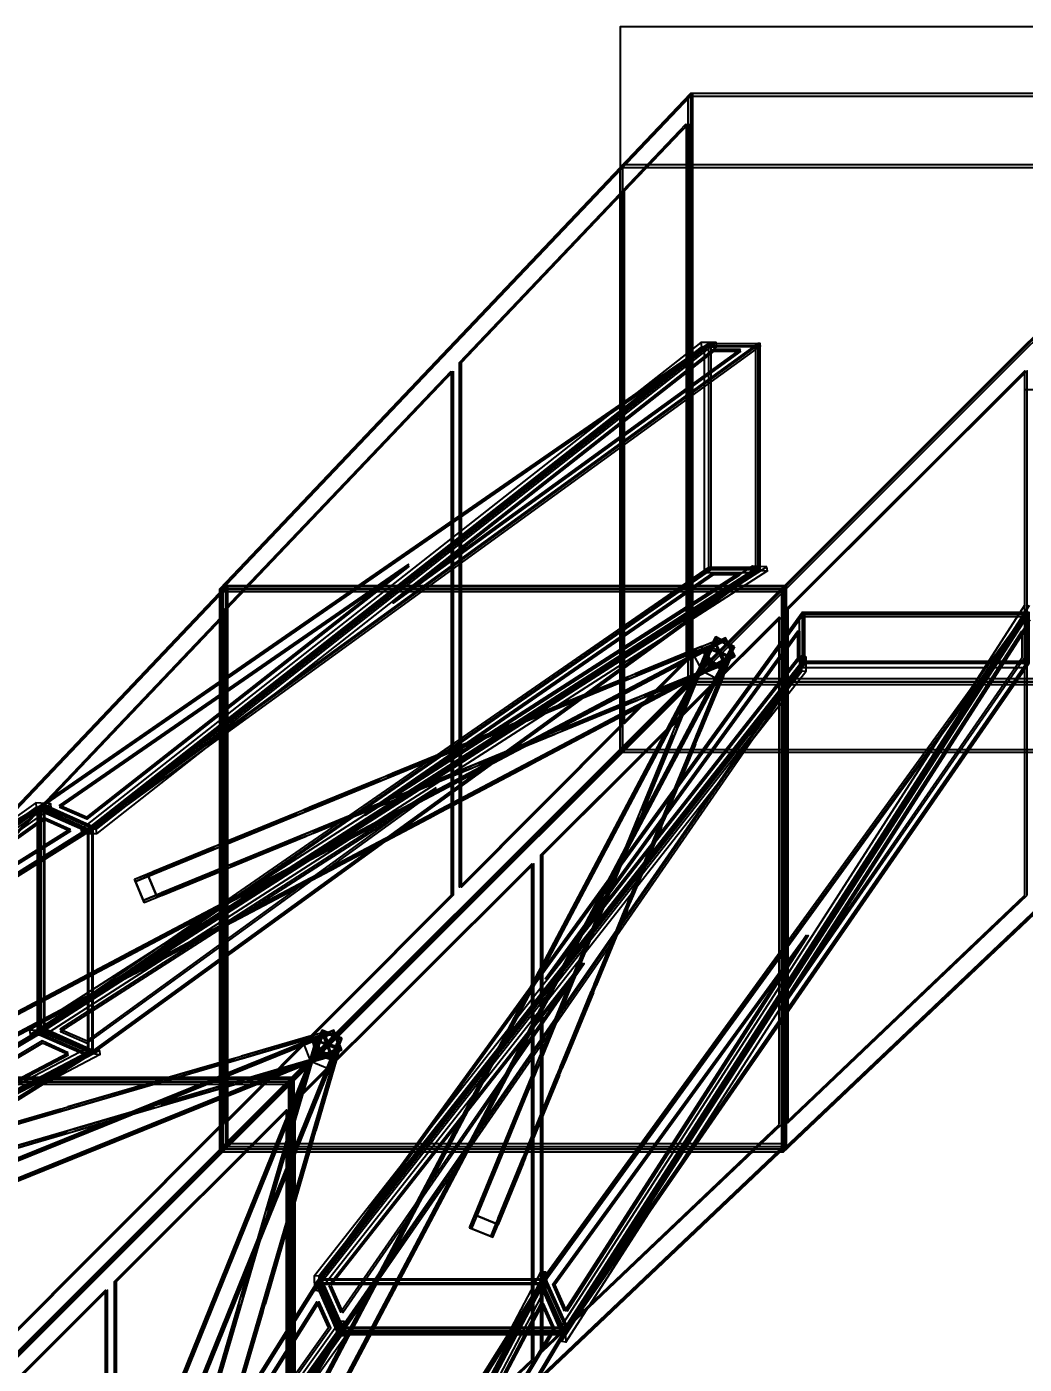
# Model space of a CAD drawing. Header units: millimetres. Extents: x -52000 to 48850, y -48850 to 51750.
# Drawn here: x 33149 to 40296, y 33011 to 42600 of the extents above; entities that cross this region are included whole.
import ezdxf

# ---------------------------------------------------------------- set-up
doc = ezdxf.new("R2010")
doc.units = ezdxf.units.MM
for name, color, linetype, lineweight in [('D-STR-BASE', 7, 'Continuous', 25), ('D-STR-DIM', 7, 'Continuous', 13), ('D-STR-STRC', 7, 'Continuous', 25)]:
    doc.layers.add(name, color=color, linetype=linetype, lineweight=lineweight)
doc.styles.add('OpenSansCondensed-Light', font='OpenSansCondensed-Light.ttf')
doc.styles.add('TOWER_UNICODE', font='Arial Unicode.ttf')
doc.dimstyles.new('EZDXF', dxfattribs={"dimtxt": 0.25, "dimasz": 0.175, "dimexe": 0.375, "dimexo": 0.125, "dimgap": 0.1, "dimtad": 1, "dimlfac": 100, "dimzin": 12, "dimdsep": 46, "dimtxsty": 'OpenSansCondensed-Light', "dimblk": 'ARCHTICK', "dimcen": 2.5, "dimazin": 3, "dimtfac": 0.5, "dimtmove": 2, "dimatfit": 3})

# ---------------------------------------------------------------- blocks, each defined once
blk = doc.blocks.new('_ARCHTICK')
at = {"color": 0, "linetype": 'BYBLOCK', "const_width": 0.15}
blk.add_lwpolyline([(-0.5, -0.5), (0.5, 0.5)], dxfattribs=at)

msp = doc.modelspace()

# ---------------------------------------------------------------- linework, layer by layer
at = {"layer": 'D-STR-BASE'}
msp.add_lwpolyline([(37400, 37400), (42600, 37400), (42600, 42600), (37400, 42600)], close=True, dxfattribs=at)
at = {"layer": 'D-STR-STRC'}
for points in [[(37904.2, 42122.5), (34533.3, 38571.5)], [(37904.2, 42102.5), (34533.3, 38551.5)], [(37904.9, 42121.8), (37885.3, 42101.1)], [(42122.5, 42122.5), (38571.5, 38571.5)], [(42122.5, 42102.5), (38571.5, 38551.5)], [(37418.5, 41609.4), (37398.9, 41588.7)], [(38034.1, 40328.3), (33223.2, 37000.7)], [(38051.8, 40328.3), (33233.2, 36996.3)], [(37978.9, 40336.6), (33537.5, 36847.7)], [(37982.9, 40306.3), (33541.6, 36817.4)], [(38386.2, 40328.3), (33582.9, 36843.8)], [(38403.8, 40328.3), (33592.8, 36839.5)], [(38087.4, 40335.2), (33646.1, 36846.4)], [(38091.5, 40304.9), (33650.1, 36816)], [(38034.4, 40327.3), (38002.9, 40305.6)], [(38403.6, 40327.3), (38372.1, 40304.5)], [(38349.1, 38733.6), (33168.5, 35405.9)], [(38353.2, 38703.2), (33172.5, 35375.6)], [(38034.1, 38708.3), (33223.2, 35380.7)], [(38051.8, 38708.3), (33233.2, 35376.3)], [(38452.4, 38728.6), (33271.8, 35400.9)], [(38456.5, 38698.2), (33275.8, 35370.6)], [(38386.2, 38708.3), (33582.9, 35223.8)], [(38403.8, 38708.3), (33592.8, 35219.5)], [(38034.4, 38709.3), (38002.9, 38687.5)], [(38403.6, 38709.3), (38372.1, 38686.4)], [(34571.7, 38586.9), (31204.3, 35039.5)], [(34571.7, 38566.9), (31204.3, 35019.5)], [(34553.6, 38591.5), (34534, 38570.8)], [(34572.4, 38586.2), (34552.8, 38565.5)], [(38586.9, 38586.9), (35039.5, 35039.5)], [(38586.9, 38566.9), (35039.5, 35019.5)], [(38586.2, 38586.2), (38565.5, 38565.5)], [(38591.5, 38591.5), (38570.8, 38570.8)], [(36975.4, 33277.9), (40303.1, 38458.5)], [(37005.8, 33273.8), (40333.4, 38454.4)], [(35219.5, 33592.8), (38708.3, 38403.8)], [(35223.8, 33582.9), (38708.3, 38386.2)], [(36839.5, 33592.8), (40328.3, 38403.8)], [(36843.8, 33582.9), (40328.3, 38386.2)], [(36980.4, 33174.6), (40308.1, 38355.2)], [(38686.4, 38372.1), (38709.3, 38403.6)], [(37010.8, 33170.5), (40338.4, 38351.2)], [(38144.9, 38213.7), (29745.3, 33774)], [(38155.6, 38219.3), (29755.9, 33779.6)], [(38081, 38215), (33641.4, 29815.4)], [(38086.7, 38225.7), (33647, 29826)], [(33921.4, 36487.8), (38076.6, 38194)], [(37984.1, 38156), (38076.6, 38194)], [(38086.7, 38225.7), (38049.4, 38155.1)], [(38155.6, 38219.3), (38085, 38182)], [(37995.9, 38134.9), (29596.2, 33695.2)], [(38006.5, 38140.5), (29606.9, 33700.8)], [(38215, 38081), (29815.4, 33641.4)], [(38225.7, 38086.7), (29826, 33647)], [(38007.9, 38076.6), (33568.2, 29676.9)], [(38213.7, 38144.9), (33774, 29745.3)], [(38219.3, 38155.6), (33779.6, 29755.9)], [(35211.2, 33648.1), (38700, 38089.4)], [(35241.5, 33644.1), (38730.4, 38085.4)], [(36321.3, 33989.7), (38027.5, 38145)], [(36487.8, 33921.4), (38194, 38076.6)], [(37995.9, 38134.9), (37925.3, 38097.6)], [(37989.5, 38052.4), (38027.5, 38145)], [(38225.7, 38086.7), (38155.1, 38049.4)], [(38156, 37984.1), (38194, 38076.6)], [(38219.3, 38155.6), (38182, 38085)], [(38066, 38002.2), (29666.3, 33562.6)], [(38076.6, 38007.9), (29676.9, 33568.2)], [(38002.2, 38066), (33562.6, 29666.3)], [(38134.9, 37995.9), (33695.2, 29596.2)], [(38140.5, 38006.5), (33700.8, 29606.9)], [(33989.7, 36321.3), (38145, 38027.5)], [(35212.6, 33539.6), (38701.4, 37980.9)], [(35242.9, 33535.5), (38731.7, 37976.8)], [(35376.3, 33233.2), (38708.3, 38051.8)], [(35380.7, 33223.2), (38708.3, 38034.1)], [(36996.3, 33233.2), (40328.3, 38051.8)], [(37000.7, 33223.2), (40328.3, 38034.1)], [(38002.2, 38066), (37964.9, 37995.4)], [(38066, 38002.2), (37995.4, 37964.9)], [(38052.4, 37989.5), (38145, 38027.5)], [(38134.9, 37995.9), (38097.6, 37925.3)], [(38687.5, 38002.9), (38709.3, 38034.4)], [(37904.2, 37924.2), (34533.3, 34553.3)], [(37904.2, 37904.2), (34533.3, 34533.3)], [(37904.9, 37904.9), (37885.3, 37885.3)], [(42122.5, 37924.2), (38571.5, 34553.3)], [(42122.5, 37904.2), (38571.5, 34533.3)], [(37418.5, 37418.5), (37398.9, 37398.9)], [(33268, 37025.7), (28452.8, 34144.1)], [(33277.5, 37021.5), (28459.2, 34138.7)], [(33213.6, 37036.5), (28755, 33856.2)], [(33320.9, 37030.1), (28862.3, 33849.8)], [(33250.3, 37018.4), (33223.4, 36999.7)], [(33268.2, 37024.8), (33238, 37006.8)], [(33216.6, 37006.2), (28758, 33825.8)], [(33323.9, 36999.8), (28865.3, 33819.4)], [(33615.1, 36868.8), (28803, 33850.8)], [(33624.6, 36864.5), (28809.4, 33845.4)], [(33619.6, 36858.1), (33592.6, 36838.6)], [(33624.4, 36863.6), (33594.2, 36844.7)], [(33921.4, 36487.8), (34013.9, 36525.8)], [(33989.7, 36321.3), (34082.2, 36359.3)], [(35340.1, 35401.5), (25499.4, 31417.7)], [(35349.4, 35405.3), (25508.7, 31421.5)], [(33268, 35405.7), (28452.8, 32524.1)], [(33277.5, 35401.5), (28459.2, 32518.7)], [(29685.9, 33757.5), (35282.1, 35393.7)], [(35262.5, 35396.4), (31278.7, 25555.7)], [(35266.3, 35405.7), (31282.5, 25565)], [(33250.4, 35400.2), (33223.4, 35381.6)], [(33268.2, 35406.6), (33238.1, 35388.6)], [(35186.1, 35365.7), (35282.1, 35393.7)], [(35266.3, 35405.7), (35233.9, 35325.7)], [(35349.4, 35405.3), (35269.4, 35372.9)], [(35209, 35348.5), (25368.3, 31364.7)], [(35218.4, 35352.2), (25377.7, 31368.5)], [(35401.5, 35340.1), (31417.7, 25499.4)], [(35405.3, 35349.4), (31421.5, 25508.7)], [(33584.7, 29736.4), (35221, 35332.6)], [(35209, 35348.5), (35129, 35316.1)], [(35192.9, 35236.6), (35221, 35332.6)], [(35405.3, 35349.4), (35372.9, 35269.4)], [(35265.3, 35209.4), (25424.6, 31225.6)], [(35274.7, 35213.2), (25434, 31229.4)], [(35396.4, 35262.5), (25555.7, 31278.7)], [(35405.7, 35266.3), (25565, 31282.5)], [(33573.4, 35273.3), (28401.6, 32552.9)], [(33576.4, 35243), (28404.6, 32522.6)], [(33671.2, 35261.2), (28499.5, 32540.8)], [(33674.3, 35230.9), (28502.5, 32510.4)], [(33615.1, 35248.8), (28803, 32230.8)], [(33624.6, 35244.5), (28809.4, 32225.4)], [(29736.4, 33584.7), (35332.6, 35221)], [(35209.4, 35265.3), (31225.6, 25424.6)], [(35213.2, 35274.7), (31229.4, 25434)], [(35348.5, 35209), (31364.7, 25368.3)], [(35352.2, 35218.4), (31368.5, 25377.7)], [(33619.6, 35240), (33592.6, 35220.4)], [(33624.4, 35245.4), (33594.2, 35226.5)], [(33757.5, 29685.9), (35393.7, 35282.1)], [(35209.4, 35265.3), (35177, 35185.3)], [(35265.3, 35209.4), (35185.3, 35177)], [(35236.6, 35192.9), (35332.6, 35221)], [(35348.5, 35209), (35316.1, 35129)], [(35405.7, 35266.3), (35325.7, 35233.9)], [(35365.7, 35186.1), (35393.7, 35282.1)], [(35055.1, 35055.1), (31165.2, 31165.2)], [(35055.1, 35035.1), (31165.2, 31145.2)], [(35054.4, 35054.4), (35033.9, 35033.9)], [(35066, 35066), (35038.8, 35038.8)], [(34571.7, 34591.7), (31204.3, 31224.3)], [(34571.7, 34571.7), (31204.3, 31204.3)], [(34553.6, 34553.6), (34534, 34534)], [(34572.4, 34572.4), (34552.8, 34552.8)], [(38586.9, 34591.7), (35039.5, 31224.3)], [(38586.9, 34571.7), (35039.5, 31204.3)], [(38586.2, 34572.4), (38565.5, 34552.8)], [(38591.5, 34553.6), (38570.8, 34534)], [(36321.3, 33989.7), (36359.3, 34082.2)], [(36487.8, 33921.4), (36525.8, 34013.9)], [(34115.3, 28504), (36835.7, 33675.8)], [(34145.6, 28501), (36866, 33672.8)], [(32225.4, 28809.4), (35244.5, 33624.6)], [(32230.8, 28803), (35248.8, 33615.1)], [(33845.4, 28809.4), (36864.5, 33624.6)], [(33850.8, 28803), (36868.8, 33615.1)], [(34127.4, 28406.1), (36847.8, 33577.9)], [(34157.8, 28403.1), (36878.2, 33574.9)], [(35220.4, 33592.6), (35240, 33619.6)], [(35226.5, 33594.2), (35245.4, 33624.4)], [(36838.6, 33592.6), (36858.1, 33619.6)], [(36844.7, 33594.2), (36863.6, 33624.4)], [(32214.6, 28863.8), (35394.9, 33322.4)], [(32244.9, 28860.8), (35425.3, 33319.4)], [(32518.7, 28459.2), (35401.5, 33277.5)], [(34138.7, 28459.2), (37021.5, 33277.5)], [(32221, 28756.5), (35401.4, 33215.1)], [(32251.4, 28753.5), (35431.7, 33212.1)], [(32524.1, 28452.8), (35405.7, 33268)], [(34144.1, 28452.8), (37025.7, 33268)], [(35381.6, 33223.4), (35400.2, 33250.4)], [(35388.6, 33238.1), (35406.6, 33268.2)], [(36999.7, 33223.4), (37018.4, 33250.3)], [(37006.8, 33238), (37024.8, 33268.2)]]:
    msp.add_lwpolyline(points, dxfattribs=at)
for points in [[(37904.2, 42122.5), (37904.2, 37904.2), (34533.3, 34533.3), (34533.3, 38571.5)], [(37919.2, 42122.5), (37919.2, 37904.2), (34548.3, 34533.3), (34548.3, 38571.5)], [(42101.1, 42101.1), (37885.3, 42101.1), (37885.3, 37885.3), (42101.1, 37885.3)], [(42122.5, 42122.5), (37904.2, 42122.5), (37904.2, 42102.5), (42122.5, 42102.5)], [(42121.8, 42121.8), (37904.9, 42121.8), (37904.9, 37904.9), (42121.8, 37904.9)], [(42107.6, 37904.2), (42107.6, 42122.5), (38556.6, 38571.5), (38556.6, 34533.3)], [(42122.5, 37904.2), (42122.5, 42122.5), (38571.5, 38571.5), (38571.5, 34533.3)], [(37874.7, 41903.4), (37874.7, 38062.7), (37417.8, 37604.7), (37417.8, 41423.2)], [(37889.7, 41903.4), (37889.7, 38062.7), (37432.8, 37604.7), (37432.8, 41423.2)], [(41588.7, 41588.7), (37398.9, 41588.7), (37398.9, 37398.9), (41588.7, 37398.9)], [(41609.4, 41609.4), (37418.5, 41609.4), (37418.5, 37418.5), (41609.4, 37418.5)], [(37398.2, 41402.6), (37398.2, 37585), (36248.3, 36432.4), (36248.3, 40194)], [(37413.2, 41402.6), (37413.2, 37585), (36263.3, 36432.4), (36263.3, 40194)], [(38034.1, 40328.3), (33592.8, 36839.5), (33223.2, 37000.7)], [(38035.8, 40313.2), (33594.4, 36824.3), (33224.8, 36985.5)], [(38034.1, 40328.3), (38403.8, 40328.3), (33592.8, 36839.5)], [(38036.6, 40313.2), (38406.2, 40313.2), (33595.3, 36824.3)], [(38262.9, 40289.2), (35771.5, 38482.5), (38071.5, 40289.2)], [(38265.3, 40274.1), (35773.9, 38467.3), (38073.9, 40274.1)], [(37982.9, 40306.3), (38091.5, 40304.9), (38087.4, 40335.2), (37978.9, 40336.6)], [(38002.9, 40305.6), (38002.9, 38687.5), (38372.1, 38686.4), (38372.1, 40304.5)], [(38051.8, 38708.3), (38051.8, 40328.3), (38034.1, 40328.3), (38034.1, 38708.3)], [(38034.4, 40327.3), (38034.4, 38709.3), (38403.6, 38709.3), (38403.6, 40327.3)], [(38386.2, 40328.3), (38386.2, 38708.3), (38403.8, 38708.3), (38403.8, 40328.3)], [(36189.2, 40132), (36189.2, 36373.2), (34562.8, 34742.9), (34562.8, 38422.6)], [(36204.2, 40132), (36204.2, 36373.2), (34577.8, 34742.9), (34577.8, 38422.6)], [(40301.2, 36373.4), (40301.2, 40132.2), (38587.6, 38422.4), (38587.6, 34742.7)], [(40316.1, 36373.4), (40316.1, 40132.2), (38602.5, 38422.4), (38602.5, 34742.7)], [(35886.2, 38747.8), (33576.7, 36933.6), (33384.5, 37017.4)], [(38401.4, 38723.5), (38031.7, 38723.5), (33220.8, 35395.9)], [(38402.2, 38723.4), (33221.5, 35395.8), (33591.2, 35234.6)], [(38403.8, 38708.3), (38034.1, 38708.3), (33223.2, 35380.7)], [(38403.8, 38708.3), (33223.2, 35380.7), (33592.8, 35219.5)], [(35887.8, 38732.6), (33578.3, 36918.4), (33386.1, 37002.3)], [(38064.2, 38685.8), (35571.7, 36961.8), (38255.7, 38685.8)], [(38066.6, 38670.6), (35574.1, 36946.6), (38258.1, 38670.6)], [(38452.4, 38728.6), (38349.1, 38733.6), (38353.2, 38703.2), (38456.5, 38698.2)], [(34571.7, 38586.9), (34571.7, 34571.7), (31204.3, 31204.3), (31204.3, 35039.5)], [(34586.7, 38586.9), (34586.7, 34571.7), (31219.3, 31204.3), (31219.3, 35039.5)], [(38571.5, 38571.5), (34533.3, 38571.5), (34533.3, 38551.5), (38571.5, 38551.5)], [(38570.8, 38570.8), (34534, 38570.8), (34534, 34534), (38570.8, 34534)], [(38565.5, 38565.5), (34552.8, 38565.5), (34552.8, 34552.8), (38565.5, 34552.8)], [(38591.5, 38591.5), (34553.6, 38591.5), (34553.6, 34553.6), (38591.5, 34553.6)], [(38586.9, 38586.9), (34571.7, 38586.9), (34571.7, 38566.9), (38586.9, 38566.9)], [(38586.2, 38586.2), (34572.4, 38586.2), (34572.4, 34572.4), (38586.2, 34572.4)], [(38572, 34571.7), (38572, 38586.9), (35024.6, 35039.5), (35024.6, 31204.3)], [(38586.9, 34571.7), (38586.9, 38586.9), (35039.5, 35039.5), (35039.5, 31204.3)], [(34542.2, 38367.5), (34542.2, 34730.6), (32917.5, 33101.8), (32917.5, 36660)], [(34557.2, 38367.5), (34557.2, 34730.6), (32932.5, 33101.8), (32932.5, 36660)], [(35219.5, 33592.8), (38708.3, 38034.1), (38708.3, 38403.8)], [(35234.6, 33590.4), (38723.5, 38031.7), (38723.5, 38401.4)], [(36985.5, 33224.8), (36824.3, 33594.5), (40313.2, 38405.5)], [(38541.1, 34730.8), (38541.1, 38367.6), (36829.2, 36659.8), (36829.2, 33101.6)], [(37000.7, 33223.2), (36839.5, 33592.8), (40328.3, 38403.8)], [(38556, 34730.8), (38556, 38367.6), (36844.1, 36659.8), (36844.1, 33101.6)], [(36985.5, 33225.6), (40313.1, 38406.2), (40313.1, 38036.6)], [(37000.7, 33223.2), (40328.3, 38403.8), (40328.3, 38034.1)], [(40305.6, 38002.9), (38687.5, 38002.9), (38686.4, 38372.1), (40304.5, 38372.1)], [(40328.3, 38386.2), (38708.3, 38386.2), (38708.3, 38403.8), (40328.3, 38403.8)], [(40327.3, 38034.4), (38709.3, 38034.4), (38709.3, 38403.6), (40327.3, 38403.6)], [(36862.5, 35771.5), (38672.6, 38075.7), (38672.6, 38267.5)], [(36877.6, 35769.1), (38687.7, 38073.3), (38687.7, 38265.1)], [(38551.5, 35576.5), (40279.2, 38266.4), (40279.2, 38074.4)], [(38566.6, 35574.1), (40294.4, 38264), (40294.4, 38072)], [(38155.6, 38219.3), (37995.9, 38134.9), (29596.2, 33695.2), (29755.9, 33779.6)], [(38163.1, 38205.1), (38003.3, 38120.7), (29603.7, 33681), (29763.4, 33765.5)], [(38086.7, 38225.7), (38002.2, 38066), (33562.6, 29666.3), (33647, 29826)], [(38100.8, 38218.2), (38016.4, 38058.5), (33576.7, 29658.8), (33661.1, 29818.5)], [(33927.4, 36473), (33927.4, 36473), (38082.7, 38179.2), (38082.7, 38179.2)], [(38155.1, 38049.4), (38085, 38182), (37925.3, 38097.6), (37995.4, 37964.9)], [(38225.7, 38086.7), (38155.6, 38219.3), (37995.9, 38134.9), (38066, 38002.2)], [(38219.3, 38155.6), (38086.7, 38225.7), (38002.2, 38066), (38134.9, 37995.9)], [(38076.6, 38194), (38145, 38027.5), (38145, 38027.5), (38076.6, 38194)], [(38219.3, 38155.6), (38086.7, 38225.7), (38081, 38215), (38213.7, 38144.9)], [(38225.7, 38086.7), (38155.6, 38219.3), (38144.9, 38213.7), (38215, 38081)], [(38218.2, 38100.8), (38058.5, 38016.4), (29658.8, 33576.7), (29818.5, 33661.1)], [(38225.7, 38086.7), (38066, 38002.2), (29666.3, 33562.6), (29826, 33647)], [(38205.1, 38163.1), (38120.7, 38003.3), (33681, 29603.7), (33765.5, 29763.4)], [(38219.3, 38155.6), (38134.9, 37995.9), (33695.2, 29596.2), (33779.6, 29755.9)], [(36336.1, 33983.7), (36336.1, 33983.7), (38042.3, 38138.9), (38042.3, 38138.9)], [(36473, 33927.4), (36473, 33927.4), (38179.2, 38082.7), (38179.2, 38082.7)], [(38040.4, 38158.4), (37453.7, 37848.3), (37354.2, 37795.7)], [(38046.1, 38161.4), (37946.6, 38108.8), (37359.9, 37798.7)], [(38047.9, 38144.3), (37461.2, 37834.2), (37361.6, 37781.5)], [(38053.6, 38147.3), (37954.1, 38094.7), (37367.4, 37784.6)], [(37508.4, 37960.7), (37508.4, 37960.7), (37945.2, 38140.1)], [(37514.5, 37945.9), (37514.5, 37945.9), (37951.3, 38125.3)], [(37547.3, 37976.7), (37984.1, 38156), (37984.1, 38156)], [(37553.3, 37961.9), (37990.2, 38141.2), (37990.2, 38141.2)], [(38025.8, 38110.5), (37715.7, 37523.8), (37663.1, 37424.3)], [(38028.8, 38116.2), (37976.2, 38016.7), (37666.1, 37430)], [(38039.9, 38103), (37729.8, 37516.3), (37677.2, 37416.8)], [(38043, 38108.8), (37990.3, 38009.2), (37680.2, 37422.5)], [(38182, 38085), (38049.4, 38155.1), (37964.9, 37995.4), (38097.6, 37925.3)], [(37984.1, 38156), (38052.4, 37989.5), (38052.4, 37989.5), (37984.1, 38156)], [(38076.6, 38007.9), (38006.5, 38140.5), (37995.9, 38134.9), (38066, 38002.2)], [(38140.5, 38006.5), (38007.9, 38076.6), (38002.2, 38066), (38134.9, 37995.9)], [(38027.5, 38145), (38194, 38076.6), (38194, 38076.6), (38027.5, 38145)], [(38730.4, 38085.4), (38731.7, 37976.8), (38701.4, 37980.9), (38700, 38089.4)], [(33983.7, 36336.1), (33983.7, 36336.1), (38138.9, 38042.3), (38138.9, 38042.3)], [(35219.5, 33592.8), (35380.7, 33223.2), (38708.3, 38034.1)], [(35234.6, 33591.2), (35395.8, 33221.6), (38723.5, 38032.5)], [(38103, 38039.9), (37516.3, 37729.8), (37416.8, 37677.2)], [(38108.8, 38043), (38009.2, 37990.3), (37422.5, 37680.2)], [(38110.5, 38025.8), (37523.8, 37715.7), (37424.3, 37663.1)], [(38116.2, 38028.8), (38016.7, 37976.2), (37430, 37666.1)], [(37570.7, 37809), (37570.7, 37809), (38007.5, 37988.4)], [(37576.8, 37794.2), (37576.8, 37794.2), (38013.6, 37973.6)], [(37609.6, 37825), (38046.4, 38004.3), (38046.4, 38004.3)], [(37615.6, 37810.2), (38052.4, 37989.5), (38052.4, 37989.5)], [(38144.3, 38047.9), (37834.2, 37461.2), (37781.5, 37361.6)], [(38147.3, 38053.6), (38094.7, 37954.1), (37784.6, 37367.4)], [(37794.2, 37576.8), (37794.2, 37576.8), (37973.6, 38013.6)], [(38158.4, 38040.4), (37848.3, 37453.7), (37795.7, 37354.2)], [(38161.4, 38046.1), (38108.8, 37946.6), (37798.7, 37359.9)], [(37809, 37570.7), (37809, 37570.7), (37988.4, 38007.5)], [(37810.2, 37615.6), (37989.5, 38052.4), (37989.5, 38052.4)], [(37825, 37609.6), (38004.3, 38046.4), (38004.3, 38046.4)], [(37961.9, 37553.3), (38141.2, 37990.2), (38141.2, 37990.2)], [(37976.7, 37547.3), (38156, 37984.1), (38156, 37984.1)], [(37989.5, 38052.4), (38156, 37984.1), (38156, 37984.1), (37989.5, 38052.4)], [(38708.3, 38051.8), (40328.3, 38051.8), (40328.3, 38034.1), (38708.3, 38034.1)], [(36914.8, 37717), (36914.8, 37717), (37418.7, 37923.9)], [(36920.9, 37702.2), (36920.9, 37702.2), (37424.8, 37909.1)], [(36953.7, 37732.9), (37457.5, 37939.8), (37457.5, 37939.8)], [(36959.7, 37718.1), (37463.6, 37925), (37463.6, 37925)], [(37904.2, 37904.2), (42122.5, 37904.2), (42122.5, 37924.2), (37904.2, 37924.2)], [(37945.9, 37514.5), (37945.9, 37514.5), (38125.3, 37951.3)], [(37960.7, 37508.4), (37960.7, 37508.4), (38140.1, 37945.2)], [(37391.6, 37815.5), (36753.8, 37478.3), (36654.2, 37425.7)], [(37397.3, 37818.5), (37297.8, 37765.9), (36659.9, 37428.7)], [(37399.1, 37801.3), (36761.2, 37464.2), (36661.7, 37411.6)], [(37404.8, 37804.4), (37305.3, 37751.7), (36667.4, 37414.6)], [(37016, 37581.2), (37519.8, 37788.1), (37519.8, 37788.1)], [(36360.1, 37489.2), (36863.9, 37696.1), (36863.9, 37696.1)], [(37454.2, 37697), (36816.4, 37359.9), (36716.8, 37307.3)], [(37460, 37700), (37360.4, 37647.4), (36722.5, 37310.3)], [(37467.4, 37685.9), (37367.9, 37633.3), (36730, 37296.1)], [(36977.1, 37565.3), (36977.1, 37565.3), (37481, 37772.2)], [(36983.2, 37550.5), (36983.2, 37550.5), (37487.1, 37757.4)], [(37022, 37566.4), (37525.9, 37773.3), (37525.9, 37773.3)], [(36321.2, 37473.2), (36321.2, 37473.2), (36825.1, 37680.1)], [(36327.3, 37458.4), (36327.3, 37458.4), (36831.2, 37665.3)], [(36366.1, 37474.4), (36870, 37681.3), (36870, 37681.3)], [(37461.7, 37682.9), (36823.8, 37345.7), (36724.3, 37293.1)], [(36383.5, 37321.5), (36383.5, 37321.5), (36887.4, 37528.4)], [(36389.6, 37306.7), (36389.6, 37306.7), (36893.5, 37513.6)], [(36422.4, 37337.5), (36926.2, 37544.4), (36926.2, 37544.4)], [(36428.4, 37322.7), (36932.3, 37529.6), (36932.3, 37529.6)], [(37566.4, 37022), (37773.3, 37525.9), (37773.3, 37525.9)], [(37581.2, 37016), (37788.1, 37519.8), (37788.1, 37519.8)], [(35727.6, 37229.5), (35727.6, 37229.5), (36231.5, 37436.4)], [(35733.7, 37214.7), (35733.7, 37214.7), (36237.6, 37421.6)], [(35766.5, 37245.4), (36270.3, 37452.3), (36270.3, 37452.3)], [(35772.5, 37230.6), (36276.4, 37437.5), (36276.4, 37437.5)], [(36691.6, 37445.5), (36053.8, 37108.4), (35954.2, 37055.7)], [(36697.4, 37448.5), (36597.8, 37395.9), (35959.9, 37058.8)], [(36699.1, 37431.4), (36061.3, 37094.2), (35961.7, 37041.6)], [(36704.8, 37434.4), (36605.3, 37381.8), (35967.4, 37044.6)], [(37682.9, 37461.7), (37345.7, 36823.8), (37293.1, 36724.3)], [(37685.9, 37467.4), (37633.3, 37367.9), (37296.1, 36730)], [(37697, 37454.2), (37359.9, 36816.4), (37307.3, 36716.8)], [(37700, 37460), (37647.4, 37360.4), (37310.3, 36722.5)], [(37801.3, 37399.1), (37464.2, 36761.2), (37411.6, 36661.7)], [(37804.4, 37404.8), (37751.7, 37305.3), (37414.6, 36667.4)], [(37818.5, 37397.3), (37765.9, 37297.8), (37428.7, 36659.9)], [(37550.5, 36983.2), (37550.5, 36983.2), (37757.4, 37487.1)], [(37565.3, 36977.1), (37565.3, 36977.1), (37772.2, 37481)], [(37702.2, 36920.9), (37702.2, 36920.9), (37909.1, 37424.8)], [(37717, 36914.8), (37717, 36914.8), (37923.9, 37418.7)], [(37718.1, 36959.7), (37925, 37463.6), (37925, 37463.6)], [(37732.9, 36953.7), (37939.8, 37457.5), (37939.8, 37457.5)], [(35828.8, 37093.7), (36332.6, 37300.6), (36332.6, 37300.6)], [(36754.3, 37327), (36116.4, 36989.9), (36016.8, 36937.3)], [(36760, 37330.1), (36660.4, 37277.4), (36022.6, 36940.3)], [(36761.7, 37312.9), (36123.9, 36975.8), (36024.3, 36923.1)], [(36767.5, 37315.9), (36667.9, 37263.3), (36030, 36926.2)], [(37815.5, 37391.6), (37478.3, 36753.8), (37425.7, 36654.2)], [(35172.9, 37001.7), (35676.7, 37208.6), (35676.7, 37208.6)], [(35789.9, 37077.8), (35789.9, 37077.8), (36293.8, 37284.7)], [(35796, 37063), (35796, 37063), (36299.9, 37269.9)], [(35834.8, 37078.9), (36338.7, 37285.8), (36338.7, 37285.8)], [(36082.8, 37142.9), (33388.9, 35412.5), (33581.1, 35328.7)], [(36084.4, 37127.7), (33390.5, 35397.4), (33582.7, 35313.5)], [(35134, 36985.7), (35134, 36985.7), (35637.9, 37192.6)], [(35140.1, 36970.9), (35140.1, 36970.9), (35644, 37177.8)], [(35178.9, 36986.9), (35682.8, 37193.8), (35682.8, 37193.8)], [(33268, 37025.7), (28809.4, 33845.4), (28452.8, 34144.1)], [(33268, 37025.7), (33624.6, 36864.5), (28809.4, 33845.4)], [(33216.6, 37006.2), (33323.9, 36999.8), (33320.9, 37030.1), (33213.6, 37036.5)], [(33250.3, 37018.4), (33250.4, 35400.2), (33619.6, 35240), (33619.6, 36858.1)], [(33277.5, 35401.5), (33277.5, 37021.5), (33268, 37025.7), (33268, 35405.7)], [(33268.2, 37024.8), (33268.2, 35406.6), (33624.4, 35245.4), (33624.4, 36863.6)], [(35196.3, 36834), (35196.3, 36834), (35700.2, 37040.9)], [(35202.4, 36819.2), (35202.4, 36819.2), (35706.3, 37026.1)], [(35235.2, 36850), (35739, 37056.9), (35739, 37056.9)], [(35241.2, 36835.2), (35745.1, 37042.1), (35745.1, 37042.1)], [(35991.7, 37075.5), (35353.8, 36738.4), (35254.2, 36685.8)], [(35997.4, 37078.6), (35897.8, 37025.9), (35260, 36688.8)], [(35999.1, 37061.4), (35361.3, 36724.3), (35261.7, 36671.6)], [(36004.9, 37064.4), (35905.3, 37011.8), (35267.4, 36674.7)], [(33269.3, 37010.6), (28810.7, 33830.2), (28454.1, 34128.9)], [(33269.7, 37010.6), (33626.3, 36849.3), (28811.1, 33830.2)], [(33274.2, 36932), (33459.6, 36848.2), (30955.7, 35278.3)], [(33275.9, 36916.9), (33461.3, 36833), (30957.4, 35263.1)], [(33233.2, 35376.3), (33233.2, 36996.3), (33223.2, 37000.7), (33223.2, 35380.7)], [(33223.4, 36999.7), (33223.4, 35381.6), (33592.6, 35220.4), (33592.6, 36838.6)], [(33238, 37006.8), (33238.1, 35388.6), (33594.2, 35226.5), (33594.2, 36844.7)], [(34540.4, 36742), (34540.4, 36742), (35044.3, 36948.9)], [(34546.5, 36727.2), (34546.5, 36727.2), (35050.4, 36934.1)], [(34579.3, 36757.9), (35083.1, 36964.8), (35083.1, 36964.8)], [(34585.3, 36743.1), (35089.2, 36950), (35089.2, 36950)], [(36054.3, 36957.1), (35416.4, 36619.9), (35316.9, 36567.3)], [(36060, 36960.1), (35960.4, 36907.5), (35322.6, 36570.3)], [(36061.8, 36942.9), (35423.9, 36605.8), (35324.3, 36553.2)], [(36067.5, 36946), (35967.9, 36893.3), (35330.1, 36556.2)], [(37322.7, 36428.4), (37529.6, 36932.3), (37529.6, 36932.3)], [(37337.5, 36422.4), (37544.4, 36926.2), (37544.4, 36926.2)], [(33541.6, 36817.4), (33650.1, 36816), (33646.1, 36846.4), (33537.5, 36847.7)], [(33582.9, 36843.8), (33582.9, 35223.8), (33592.8, 35219.5), (33592.8, 36839.5)], [(33615.1, 36868.8), (33615.1, 35248.8), (33624.6, 35244.5), (33624.6, 36864.5)], [(37306.7, 36389.6), (37306.7, 36389.6), (37513.6, 36893.5)], [(37321.5, 36383.5), (37321.5, 36383.5), (37528.4, 36887.4)], [(37458.4, 36327.3), (37458.4, 36327.3), (37665.3, 36831.2)], [(37473.2, 36321.2), (37473.2, 36321.2), (37680.1, 36825.1)], [(37474.4, 36366.1), (37681.3, 36870), (37681.3, 36870)], [(37489.2, 36360.1), (37696.1, 36863.9), (37696.1, 36863.9)], [(34602.7, 36590.3), (34602.7, 36590.3), (35106.6, 36797.2)], [(34608.8, 36575.5), (34608.8, 36575.5), (35112.7, 36782.4)], [(34641.6, 36606.2), (35145.4, 36813.1), (35145.4, 36813.1)], [(34647.6, 36591.4), (35151.5, 36798.3), (35151.5, 36798.3)], [(37312.9, 36761.7), (36975.8, 36123.9), (36923.1, 36024.3)], [(37315.9, 36767.5), (37263.3, 36667.9), (36926.2, 36030)], [(37327, 36754.3), (36989.9, 36116.4), (36937.3, 36016.8)], [(37330.1, 36760), (37277.4, 36660.4), (36940.3, 36022.6)], [(34013.9, 36525.8), (34013.9, 36525.8), (34450.7, 36705.1)], [(34020, 36511), (34020, 36511), (34456.8, 36690.3)], [(34052.7, 36541.7), (34489.5, 36721.1), (34489.5, 36721.1)], [(34058.8, 36526.9), (34495.6, 36706.3), (34495.6, 36706.3)], [(35291.7, 36705.6), (34653.8, 36368.4), (34554.3, 36315.8)], [(35297.4, 36708.6), (35197.9, 36656), (34560, 36318.8)], [(35299.2, 36691.4), (34661.3, 36354.3), (34561.8, 36301.7)], [(35304.9, 36694.4), (35205.3, 36641.8), (34567.5, 36304.7)], [(37431.4, 36699.1), (37094.2, 36061.3), (37041.6, 35961.7)], [(37434.4, 36704.8), (37381.8, 36605.3), (37044.6, 35967.4)], [(37445.5, 36691.6), (37108.4, 36053.8), (37055.7, 35954.2)], [(37448.5, 36697.4), (37395.9, 36597.8), (37058.8, 35959.9)], [(34076.2, 36374.1), (34076.2, 36374.1), (34513, 36553.4)], [(34082.2, 36359.3), (34082.2, 36359.3), (34519.1, 36538.6)], [(34115, 36390), (34551.8, 36569.4), (34551.8, 36569.4)], [(34121.1, 36375.2), (34557.9, 36554.6), (34557.9, 36554.6)], [(35354.3, 36587.1), (34716.5, 36250), (34616.9, 36197.3)], [(35360, 36590.1), (35260.5, 36537.5), (34622.6, 36200.4)], [(35361.8, 36573), (34723.9, 36235.8), (34624.4, 36183.2)], [(35367.5, 36576), (35268, 36523.4), (34630.1, 36186.2)], [(36767.4, 33042.8), (36767.4, 36598.2), (35055.5, 34890.3), (35055.5, 31413.7)], [(36782.3, 33042.8), (36782.3, 36598.2), (35070.4, 34890.3), (35070.4, 31413.7)], [(33921.4, 36487.8), (33989.7, 36321.3), (33989.7, 36321.3), (33921.4, 36487.8)], [(34013.9, 36525.8), (34082.2, 36359.3), (34082.2, 36359.3), (34013.9, 36525.8)], [(34591.7, 36335.6), (33953.9, 35998.5), (33854.3, 35945.8)], [(34597.4, 36338.6), (34497.9, 36286), (33860, 35948.9)], [(34599.2, 36321.4), (33961.3, 35984.3), (33861.8, 35931.7)], [(34604.9, 36324.5), (34505.4, 36271.9), (33867.5, 35934.7)], [(37063, 35796), (37063, 35796), (37269.9, 36299.9)], [(37077.8, 35789.9), (37077.8, 35789.9), (37284.7, 36293.8)], [(37078.9, 35834.8), (37285.8, 36338.7), (37285.8, 36338.7)], [(37093.7, 35828.8), (37300.6, 36332.6), (37300.6, 36332.6)], [(37230.6, 35772.5), (37437.5, 36276.4), (37437.5, 36276.4)], [(37245.4, 35766.5), (37452.3, 36270.3), (37452.3, 36270.3)], [(34654.3, 36217.1), (34016.5, 35880), (33916.9, 35827.4)], [(34660.1, 36220.1), (34560.5, 36167.5), (33922.6, 35830.4)], [(34661.8, 36203), (34024, 35865.8), (33924.4, 35813.2)], [(34667.5, 36206), (34568, 36153.4), (33930.1, 35816.2)], [(37214.7, 35733.7), (37214.7, 35733.7), (37421.6, 36237.6)], [(37229.5, 35727.6), (37229.5, 35727.6), (37436.4, 36231.5)], [(36942.9, 36061.8), (36605.8, 35423.9), (36553.2, 35324.3)], [(36946, 36067.5), (36893.3, 35967.9), (36556.2, 35330.1)], [(36957.1, 36054.3), (36619.9, 35416.4), (36567.3, 35316.9)], [(36960.1, 36060), (36907.5, 35960.4), (36570.3, 35322.6)], [(37002.2, 33392.2), (36918.4, 33584.4), (38732.6, 36086.1)], [(37017.4, 33390.5), (36933.5, 33582.7), (38747.7, 36084.4)], [(33891.8, 35965.6), (33253.9, 35628.5), (33154.3, 35575.9)], [(33897.5, 35968.6), (33797.9, 35916), (33160.1, 35578.9)], [(37061.4, 35999.1), (36724.3, 35361.3), (36671.6, 35261.7)], [(37064.4, 36004.9), (37011.8, 35905.3), (36674.7, 35267.4)], [(37075.5, 35991.7), (36738.4, 35353.8), (36685.8, 35254.2)], [(37078.6, 35997.4), (37025.9, 35897.8), (36688.8, 35260)], [(33899.2, 35951.5), (33261.4, 35614.3), (33161.8, 35561.7)], [(33905, 35954.5), (33805.4, 35901.9), (33167.5, 35564.7)], [(35313.6, 33576.7), (35397.4, 33384.5), (37127.8, 35886.2)], [(35328.7, 33575.1), (35412.6, 33382.9), (37142.9, 35884.6)], [(33954.4, 35847.2), (33316.5, 35510), (33217, 35457.4)], [(33960.1, 35850.2), (33860.5, 35797.6), (33222.7, 35460.4)], [(33961.8, 35833), (33324, 35495.9), (33224.4, 35443.2)], [(33967.6, 35836), (33868, 35783.4), (33230.2, 35446.3)], [(36819.2, 35202.4), (36819.2, 35202.4), (37026.1, 35706.3)], [(36834, 35196.3), (36834, 35196.3), (37040.9, 35700.2)], [(36835.2, 35241.2), (37042.1, 35745.1), (37042.1, 35745.1)], [(36850, 35235.2), (37056.9, 35739), (37056.9, 35739)], [(36986.9, 35178.9), (37193.8, 35682.8), (37193.8, 35682.8)], [(37001.7, 35172.9), (37208.6, 35676.7), (37208.6, 35676.7)], [(33191.8, 35595.6), (32553.9, 35258.5), (32454.4, 35205.9)], [(33197.5, 35598.7), (33097.9, 35546), (32460.1, 35208.9)], [(33199.3, 35581.5), (32561.4, 35244.4), (32461.8, 35191.7)], [(33205, 35584.5), (33105.4, 35531.9), (32467.6, 35194.8)], [(36970.9, 35140.1), (36970.9, 35140.1), (37177.8, 35644)], [(36985.7, 35134), (36985.7, 35134), (37192.6, 35637.9)], [(33260.1, 35480.2), (33160.6, 35427.6), (32522.7, 35090.4)], [(35349.4, 35405.3), (35209, 35348.5), (25368.3, 31364.7), (25508.7, 31421.5)], [(35355.4, 35390.5), (35215, 35333.6), (25374.3, 31349.8), (25514.7, 31406.7)], [(33622.9, 35259.7), (33266.3, 35420.9), (28451.1, 32539.3)], [(33624.6, 35244.5), (33268, 35405.7), (28452.8, 32524.1)], [(35266.3, 35405.7), (35209.4, 35265.3), (31225.6, 25424.6), (31282.5, 25565)], [(35281.1, 35399.7), (35224.3, 35259.3), (31240.5, 25418.6), (31297.3, 25559)], [(33254.4, 35477.2), (32616.5, 35140), (32517, 35087.4)], [(33261.9, 35463), (32624, 35125.9), (32524.5, 35073.3)], [(33267.6, 35466.1), (33168, 35413.4), (32530.2, 35076.3)], [(33271.8, 35400.9), (33168.5, 35405.9), (33172.5, 35375.6), (33275.8, 35370.6)], [(35405.7, 35266.3), (35349.4, 35405.3), (35209, 35348.5), (35265.3, 35209.4)], [(35405.3, 35349.4), (35266.3, 35405.7), (35209.4, 35265.3), (35348.5, 35209)], [(35405.3, 35349.4), (35266.3, 35405.7), (35262.5, 35396.4), (35401.5, 35340.1)], [(35282.1, 35393.7), (35332.6, 35221), (35332.6, 35221), (35282.1, 35393.7)], [(35405.7, 35266.3), (35349.4, 35405.3), (35340.1, 35401.5), (35396.4, 35262.5)], [(29690.3, 33742.1), (29690.3, 33742.1), (35286.6, 35378.4), (35286.6, 35378.4)], [(33445, 35245), (33259.6, 35328.8), (30755.7, 33830.4)], [(33446.7, 35229.8), (33261.2, 35313.6), (30757.3, 33815.2)], [(35390.5, 35355.4), (35333.6, 35215), (31349.8, 25374.3), (31406.7, 25514.7)], [(35405.3, 35349.4), (35348.5, 35209), (31364.7, 25368.3), (31421.5, 25508.7)], [(33600.1, 29731.9), (33600.1, 29731.9), (35236.3, 35328.1), (35236.3, 35328.1)], [(35224.3, 35354.7), (34532.7, 35074.7), (34445.1, 35039.2)], [(35230.3, 35339.8), (34538.7, 35059.8), (34451.1, 35024.4)], [(35235.3, 35359.1), (35147.7, 35323.7), (34456.1, 35043.7)], [(35241.3, 35344.3), (35153.7, 35308.8), (34462.1, 35028.8)], [(34686.7, 35219.7), (34686.7, 35219.7), (35145.8, 35353.9)], [(34691.2, 35204.3), (34691.2, 35204.3), (35150.3, 35338.5)], [(34727, 35231.4), (35186.1, 35365.7), (35186.1, 35365.7)], [(34731.5, 35216.1), (35190.6, 35350.3), (35190.6, 35350.3)], [(35220, 35291.5), (35184.6, 35204), (34904.6, 34512.4)], [(35325.7, 35233.9), (35269.4, 35372.9), (35129, 35316.1), (35185.3, 35177)], [(35372.9, 35269.4), (35233.9, 35325.7), (35177, 35185.3), (35316.1, 35129)], [(35186.1, 35365.7), (35236.6, 35192.9), (35236.6, 35192.9), (35186.1, 35365.7)], [(35274.7, 35213.2), (35218.4, 35352.2), (35209, 35348.5), (35265.3, 35209.4)], [(35221, 35332.6), (35393.7, 35282.1), (35393.7, 35282.1), (35221, 35332.6)], [(36573, 35361.8), (36235.8, 34723.9), (36183.2, 34624.4)], [(36576, 35367.5), (36523.4, 35268), (36186.2, 34630.1)], [(36587.1, 35354.3), (36250, 34716.5), (36197.3, 34616.9)], [(36590.1, 35360), (36537.5, 35260.5), (36200.4, 34622.6)], [(36691.4, 35299.2), (36354.3, 34661.3), (36301.7, 34561.8)], [(36694.4, 35304.9), (36641.8, 35205.3), (36304.7, 34567.5)], [(36705.6, 35291.7), (36368.4, 34653.8), (36315.8, 34554.3)], [(36708.6, 35297.4), (36656, 35197.9), (36318.8, 34560)], [(35399.7, 35281.1), (35259.3, 35224.3), (25418.6, 31240.5), (25559, 31297.3)], [(35405.7, 35266.3), (35265.3, 35209.4), (25424.6, 31225.6), (25565, 31282.5)], [(33623.2, 35259.7), (28451.4, 32539.3), (28808, 32240.5)], [(33624.6, 35244.5), (28452.8, 32524.1), (28809.4, 32225.4)], [(29731.9, 33600.1), (29731.9, 33600.1), (35328.1, 35236.3), (35328.1, 35236.3)], [(33671.2, 35261.2), (33573.4, 35273.3), (33576.4, 35243), (33674.3, 35230.9)], [(33742.1, 29690.3), (33742.1, 29690.3), (35378.4, 35286.6), (35378.4, 35286.6)], [(34064.9, 35037.8), (34064.9, 35037.8), (34593.6, 35192.4)], [(34105.2, 35049.6), (34633.9, 35204.2), (34633.9, 35204.2)], [(35274.6, 35230.4), (34582.9, 34950.4), (34495.4, 34915)], [(35280.6, 35215.6), (34588.9, 34935.6), (34501.4, 34900.2)], [(35285.5, 35234.9), (35198, 35199.4), (34506.4, 34919.4)], [(35291.5, 35220), (35204, 35184.6), (34512.4, 34904.6)], [(34732.7, 35062.2), (34732.7, 35062.2), (35191.8, 35196.5)], [(34773, 35074), (35232.1, 35208.3), (35232.1, 35208.3)], [(34777.5, 35058.7), (35236.6, 35192.9), (35236.6, 35192.9)], [(35215.6, 35280.6), (34935.6, 34588.9), (34900.2, 34501.4)], [(35230.4, 35274.6), (34950.4, 34582.9), (34915, 34495.4)], [(35234.9, 35285.5), (35199.4, 35198), (34919.4, 34506.4)], [(35339.8, 35230.3), (35059.8, 34538.7), (35024.4, 34451.1)], [(35344.3, 35241.3), (35308.8, 35153.7), (35028.8, 34462.1)], [(35354.7, 35224.3), (35074.7, 34532.7), (35039.2, 34445.1)], [(35359.1, 35235.3), (35323.7, 35147.7), (35043.7, 34456.1)], [(35046.9, 34737.2), (35046.9, 34737.2), (35181.1, 35196.3)], [(35058.7, 34777.5), (35192.9, 35236.6), (35192.9, 35236.6)], [(35062.2, 34732.7), (35062.2, 34732.7), (35196.5, 35191.8)], [(35074, 34773), (35208.3, 35232.1), (35208.3, 35232.1)], [(35192.9, 35236.6), (35365.7, 35186.1), (35365.7, 35186.1), (35192.9, 35236.6)], [(35352.2, 35218.4), (35213.2, 35274.7), (35209.4, 35265.3), (35348.5, 35209)], [(34069.4, 35022.5), (34069.4, 35022.5), (34598.1, 35177.1)], [(34109.7, 35034.3), (34638.4, 35188.9), (34638.4, 35188.9)], [(34737.2, 35046.9), (34737.2, 35046.9), (35196.3, 35181.1)], [(35204.3, 34691.2), (35204.3, 34691.2), (35338.5, 35150.3)], [(35216.1, 34731.5), (35350.3, 35190.6), (35350.3, 35190.6)], [(35219.7, 34686.7), (35219.7, 34686.7), (35353.9, 35145.8)], [(35231.4, 34727), (35365.7, 35186.1), (35365.7, 35186.1)], [(36575.5, 34608.8), (36575.5, 34608.8), (36782.4, 35112.7)], [(36590.3, 34602.7), (36590.3, 34602.7), (36797.2, 35106.6)], [(36591.4, 34647.6), (36798.3, 35151.5), (36798.3, 35151.5)], [(36606.2, 34641.6), (36813.1, 35145.4), (36813.1, 35145.4)], [(35040.2, 31242.2), (35040.2, 35055.1), (31150.3, 31165.2), (31150.3, 27552.3)], [(35055.1, 31242.2), (35055.1, 35055.1), (31165.2, 31165.2), (31165.2, 27552.3)], [(35039.5, 35039.5), (31204.3, 35039.5), (31204.3, 35019.5), (35039.5, 35019.5)], [(35038.8, 35038.8), (31205, 35038.8), (31205, 31205), (35038.8, 31205)], [(35033.9, 35033.9), (31223.5, 35033.9), (31223.5, 31223.5), (35033.9, 31223.5)], [(35066, 35066), (31230.8, 35066), (31230.8, 31230.8), (35066, 31230.8)], [(35055.1, 35055.1), (31242.2, 35055.1), (31242.2, 35035.1), (35055.1, 35035.1)], [(35054.4, 35054.4), (31242.9, 35054.4), (31242.9, 31242.9), (35054.4, 31242.9)], [(33443.1, 34856), (33443.1, 34856), (33971.8, 35010.6)], [(33483.4, 34867.8), (34012.1, 35022.4), (34012.1, 35022.4)], [(33487.9, 34852.5), (34016.6, 35007.1), (34016.6, 35007.1)], [(34462.2, 35046.2), (33712.6, 34742.7), (33625.1, 34707.2)], [(34468.3, 35031.3), (33718.6, 34727.8), (33631.1, 34692.4)], [(34473.2, 35050.6), (34385.7, 35015.2), (33636, 34711.7)], [(34479.2, 35035.8), (34391.7, 35000.3), (33642, 34696.8)], [(34110.9, 34880.4), (34110.9, 34880.4), (34639.6, 35035)], [(34115.4, 34865.1), (34115.4, 34865.1), (34644.1, 35019.7)], [(34151.2, 34892.2), (34679.9, 35046.8), (34679.9, 35046.8)], [(34155.7, 34876.9), (34684.4, 35031.5), (34684.4, 35031.5)], [(36727.2, 34546.5), (36727.2, 34546.5), (36934.1, 35050.4)], [(36742, 34540.4), (36742, 34540.4), (36948.9, 35044.3)], [(36743.1, 34585.3), (36950, 35089.2), (36950, 35089.2)], [(36757.9, 34579.3), (36964.8, 35083.1), (36964.8, 35083.1)], [(33447.6, 34840.7), (33447.6, 34840.7), (33976.3, 34995.3)], [(34512.5, 34921.9), (33762.9, 34618.5), (33675.3, 34583)], [(34518.5, 34907.1), (33768.9, 34603.6), (33681.4, 34568.2)], [(34523.5, 34926.4), (34436, 34890.9), (33686.3, 34587.5)], [(34529.5, 34911.5), (34442, 34876.1), (33692.3, 34572.6)], [(32821.3, 34674.2), (32821.3, 34674.2), (33350, 34828.8)], [(32825.8, 34658.9), (32825.8, 34658.9), (33354.5, 34813.5)], [(32861.6, 34686), (33390.3, 34840.6), (33390.3, 34840.6)], [(32866.1, 34670.7), (33394.8, 34825.2), (33394.8, 34825.2)], [(33489.1, 34698.6), (33489.1, 34698.6), (34017.8, 34853.2)], [(33493.6, 34683.3), (33493.6, 34683.3), (34022.3, 34837.9)], [(33529.4, 34710.4), (34058.1, 34865), (34058.1, 34865)], [(33533.9, 34695.1), (34062.6, 34849.6), (34062.6, 34849.6)], [(35009.6, 31403.1), (35009.6, 34834.6), (33774.1, 33602.3), (33774.1, 30228)], [(35024.5, 31403.1), (35024.5, 34834.6), (33789.1, 33602.3), (33789.1, 30228)], [(33642.2, 34714.2), (32892.5, 34410.7), (32805, 34375.3)], [(33653.1, 34718.6), (33565.6, 34683.2), (32816, 34379.7)], [(33648.2, 34699.3), (32898.5, 34395.9), (32811, 34360.4)], [(33659.1, 34703.8), (33571.6, 34668.3), (32822, 34364.9)], [(32867.3, 34516.8), (32867.3, 34516.8), (33396, 34671.4)], [(32871.8, 34501.5), (32871.8, 34501.5), (33400.5, 34656.1)], [(32907.6, 34528.6), (33436.3, 34683.2), (33436.3, 34683.2)], [(32912.1, 34513.3), (33440.8, 34667.8), (33440.8, 34667.8)], [(34865.1, 34115.4), (34865.1, 34115.4), (35019.7, 34644.1)], [(34876.9, 34155.7), (35031.5, 34684.4), (35031.5, 34684.4)], [(34880.4, 34110.9), (34880.4, 34110.9), (35035, 34639.6)], [(34892.2, 34151.2), (35046.8, 34679.9), (35046.8, 34679.9)], [(35034.3, 34109.7), (35188.9, 34638.4), (35188.9, 34638.4)], [(35049.6, 34105.2), (35204.2, 34633.9), (35204.2, 34633.9)], [(36203, 34661.8), (35865.8, 34024), (35813.2, 33924.4)], [(36206, 34667.5), (36153.4, 34568), (35816.2, 33930.1)], [(36217.1, 34654.3), (35880, 34016.5), (35827.4, 33916.9)], [(36220.1, 34660.1), (36167.5, 34560.5), (35830.4, 33922.6)], [(33692.5, 34590), (32942.8, 34286.5), (32855.3, 34251)], [(33698.5, 34575.1), (32948.8, 34271.6), (32861.3, 34236.2)], [(33703.4, 34594.4), (33615.9, 34559), (32866.2, 34255.5)], [(33709.4, 34579.6), (33621.9, 34544.1), (32872.2, 34240.7)], [(34533.3, 34533.3), (38571.5, 34533.3), (38571.5, 34553.3), (34533.3, 34553.3)], [(34571.7, 34571.7), (38586.9, 34571.7), (38586.9, 34591.7), (34571.7, 34591.7)], [(34911.5, 34529.5), (34876.1, 34442), (34572.6, 33692.3)], [(34926.4, 34523.5), (34890.9, 34436), (34587.5, 33686.3)], [(35022.5, 34069.4), (35022.5, 34069.4), (35177.1, 34598.1)], [(35037.8, 34064.9), (35037.8, 34064.9), (35192.4, 34593.6)], [(36321.4, 34599.2), (35984.3, 33961.3), (35931.7, 33861.8)], [(36324.5, 34604.9), (36271.9, 34505.4), (35934.7, 33867.5)], [(36335.6, 34591.7), (35998.5, 33953.9), (35945.8, 33854.3)], [(36338.6, 34597.4), (36286, 34497.9), (35948.9, 33860)], [(36375.2, 34121.1), (36554.6, 34557.9), (36554.6, 34557.9)], [(36390, 34115), (36569.4, 34551.8), (36569.4, 34551.8)], [(34907.1, 34518.5), (34603.6, 33768.9), (34568.2, 33681.4)], [(34921.9, 34512.5), (34618.5, 33762.9), (34583, 33675.3)], [(35031.3, 34468.3), (34727.8, 33718.6), (34692.4, 33631.1)], [(35035.8, 34479.2), (35000.3, 34391.7), (34696.8, 33642)], [(35046.2, 34462.2), (34742.7, 33712.6), (34707.2, 33625.1)], [(35050.6, 34473.2), (35015.2, 34385.7), (34711.7, 33636)], [(36359.3, 34082.2), (36359.3, 34082.2), (36538.6, 34519.1)], [(36374.1, 34076.2), (36374.1, 34076.2), (36553.4, 34513)], [(36511, 34020), (36511, 34020), (36690.3, 34456.8)], [(36525.8, 34013.9), (36525.8, 34013.9), (36705.1, 34450.7)], [(36526.9, 34058.8), (36706.3, 34495.6), (36706.3, 34495.6)], [(36541.7, 34052.7), (36721.1, 34489.5), (36721.1, 34489.5)], [(34695.1, 33533.9), (34849.6, 34062.6), (34849.6, 34062.6)], [(34710.4, 33529.4), (34865, 34058.1), (34865, 34058.1)], [(36359.3, 34082.2), (36525.8, 34013.9), (36525.8, 34013.9), (36359.3, 34082.2)], [(34683.3, 33493.6), (34683.3, 33493.6), (34837.9, 34022.3)], [(34698.6, 33489.1), (34698.6, 33489.1), (34853.2, 34017.8)], [(34840.7, 33447.6), (34840.7, 33447.6), (34995.3, 33976.3)], [(34852.5, 33487.9), (35007.1, 34016.6), (35007.1, 34016.6)], [(34856, 33443.1), (34856, 33443.1), (35010.6, 33971.8)], [(34867.8, 33483.4), (35022.4, 34012.1), (35022.4, 34012.1)], [(35833, 33961.8), (35495.9, 33324), (35443.2, 33224.4)], [(35836, 33967.6), (35783.4, 33868), (35446.3, 33230.2)], [(35847.2, 33954.4), (35510, 33316.5), (35457.4, 33217)], [(35850.2, 33960.1), (35797.6, 33860.5), (35460.4, 33222.7)], [(36321.3, 33989.7), (36487.8, 33921.4), (36487.8, 33921.4), (36321.3, 33989.7)], [(35951.5, 33899.2), (35614.3, 33261.4), (35561.7, 33161.8)], [(35954.5, 33905), (35901.9, 33805.4), (35564.7, 33167.5)], [(35965.6, 33891.8), (35628.5, 33253.9), (35575.9, 33154.3)], [(35968.6, 33897.5), (35916, 33797.9), (35578.9, 33160.1)], [(34575.1, 33698.5), (34271.6, 32948.8), (34236.2, 32861.3)], [(34579.6, 33709.4), (34544.1, 33621.9), (34240.7, 32872.2)], [(34590, 33692.5), (34286.5, 32942.8), (34251, 32855.3)], [(34594.4, 33703.4), (34559, 33615.9), (34255.5, 32866.2)], [(34703.8, 33659.1), (34668.3, 33571.6), (34364.9, 32822)], [(36847.8, 33577.9), (36835.7, 33675.8), (36866, 33672.8), (36878.2, 33574.9)], [(32225.4, 28809.4), (35405.7, 33268), (35244.5, 33624.6)], [(32240.6, 28807.7), (35420.9, 33266.3), (35259.7, 33622.9)], [(34128.9, 28454.1), (33830.2, 28810.7), (36849.4, 33625.9)], [(34144.1, 28452.8), (33845.4, 28809.4), (36864.5, 33624.6)], [(34128.9, 28454.5), (36849.3, 33626.2), (37010.5, 33269.7)], [(34144.1, 28452.8), (36864.5, 33624.6), (37025.7, 33268)], [(34699.3, 33648.2), (34395.9, 32898.5), (34360.4, 32811)], [(34714.2, 33642.2), (34410.7, 32892.5), (34375.3, 32805)], [(34718.6, 33653.1), (34683.2, 33565.6), (34379.7, 32816)], [(35241.5, 33644.1), (35242.9, 33535.5), (35212.6, 33539.6), (35211.2, 33648.1)], [(36843.8, 33582.9), (35223.8, 33582.9), (35219.5, 33592.8), (36839.5, 33592.8)], [(36999.7, 33223.4), (35381.6, 33223.4), (35220.4, 33592.6), (36838.6, 33592.6)], [(37006.8, 33238), (35388.6, 33238.1), (35226.5, 33594.2), (36844.7, 33594.2)], [(37018.4, 33250.3), (35400.2, 33250.4), (35240, 33619.6), (36858.1, 33619.6)], [(36868.8, 33615.1), (35248.8, 33615.1), (35244.5, 33624.6), (36864.5, 33624.6)], [(37024.8, 33268.2), (35406.6, 33268.2), (35245.4, 33624.4), (36863.6, 33624.4)], [(33712.9, 30169.8), (33712.9, 33541.3), (32477.5, 32309), (32477.5, 28994.7)], [(33727.9, 30169.8), (33727.9, 33541.3), (32492.4, 32309), (32492.4, 28994.7)], [(33658.3, 30955.7), (35312, 33274.2), (35228.2, 33459.6)], [(33673.5, 30954), (35327.2, 33272.5), (35243.4, 33457.9)], [(34501.5, 32871.8), (34501.5, 32871.8), (34656.1, 33400.5)], [(34513.3, 32912.1), (34667.8, 33440.8), (34667.8, 33440.8)], [(34516.8, 32867.3), (34516.8, 32867.3), (34671.4, 33396)], [(34528.6, 32907.6), (34683.2, 33436.3), (34683.2, 33436.3)], [(34670.7, 32866.1), (34825.2, 33394.8), (34825.2, 33394.8)], [(34686, 32861.6), (34840.6, 33390.3), (34840.6, 33390.3)], [(35420, 30759), (36834.6, 33448.3), (36918.4, 33262.9)], [(35435.2, 30757.3), (36849.8, 33446.7), (36933.6, 33261.2)], [(34658.9, 32825.8), (34658.9, 32825.8), (34813.5, 33354.5)], [(34674.2, 32821.3), (34674.2, 32821.3), (34828.8, 33350)], [(35425.3, 33319.4), (35431.7, 33212.1), (35401.4, 33215.1), (35394.9, 33322.4)], [(35401.5, 33277.5), (37021.5, 33277.5), (37025.7, 33268), (35405.7, 33268)], [(36980.4, 33174.6), (36975.4, 33277.9), (37005.8, 33273.8), (37010.8, 33170.5)], [(32225.4, 28809.4), (32524.1, 28452.8), (35405.7, 33268)], [(32240.5, 28808.1), (32539.3, 28451.5), (35420.9, 33266.7)], [(35463, 33261.9), (35125.9, 32624), (35073.3, 32524.5)], [(35466.1, 33267.6), (35413.4, 33168), (35076.3, 32530.2)], [(35477.2, 33254.4), (35140, 32616.5), (35087.4, 32517)], [(35480.2, 33260.1), (35427.6, 33160.6), (35090.4, 32522.7)], [(35581.5, 33199.3), (35244.4, 32561.4), (35191.7, 32461.8)], [(35584.5, 33205), (35531.9, 33105.4), (35194.8, 32467.6)], [(35595.6, 33191.8), (35258.5, 32553.9), (35205.9, 32454.4)], [(35598.7, 33197.5), (35546, 33097.9), (35208.9, 32460.1)], [(35376.3, 33233.2), (36996.3, 33233.2), (37000.7, 33223.2), (35380.7, 33223.2)]]:
    msp.add_lwpolyline(points, close=True, dxfattribs=at)

# ---------------------------------------------------------------- dimensions: what is measured, and where the dimension line sits
at = {"layer": 'D-STR-DIM'}
msp.add_linear_dim(base=(48500, -40000), p1=(40000, -40000), p2=(40000, 40000), angle=90, dimstyle='EZDXF', override={"dimtxt": 1400, "dimasz": 625, "dimexe": 350, "dimexo": 300, "dimgap": 350, "dimtad": 1, "dimdec": 0, "dimlfac": 1, "dimlunit": 2, "dimtxsty": 'TOWER_UNICODE', "dimclrd": 7, "dimclre": 7, "dimclrt": 7}, dxfattribs=at).render()

doc.saveas('drawing.dxf')
